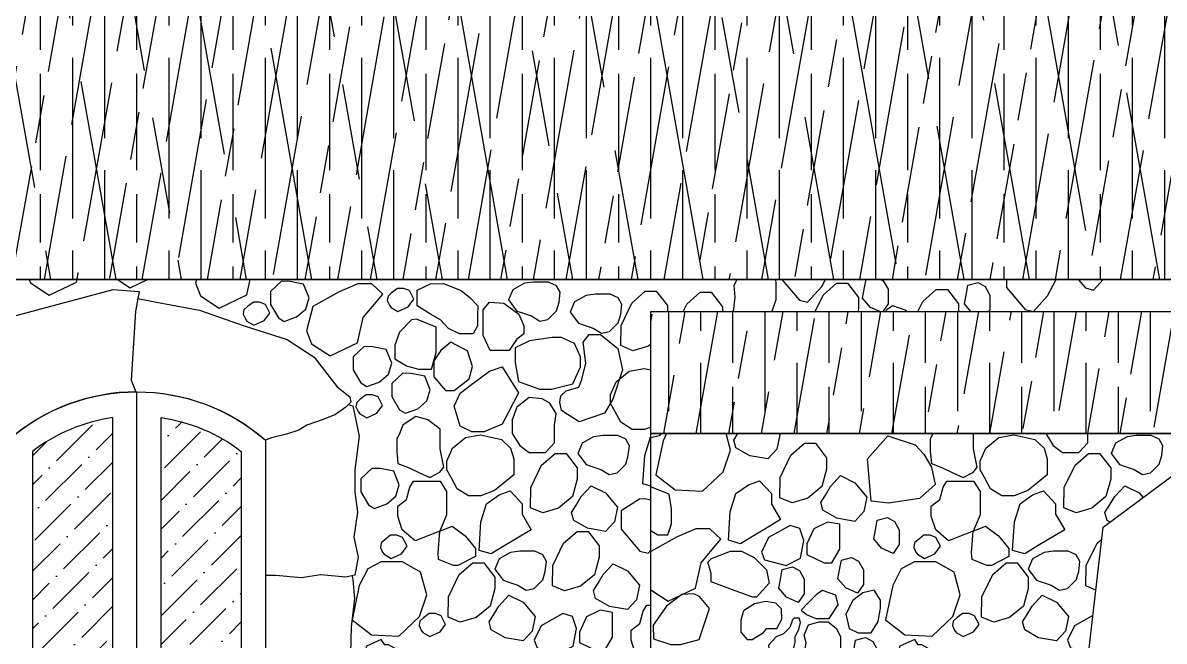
# Model space of a CAD drawing. Header units: millimetres. Extents: x -251401 to 377140, y -30451 to 275830.
# Drawn here: x 356089 to 359643, y -967 to 959 of the extents above; entities that cross this region are included whole.
import ezdxf

# ---------------------------------------------------------------- set-up
doc = ezdxf.new("R2010")
doc.units = ezdxf.units.MM
for name, color, linetype in [('0-S8', 8, 'Continuous'), ('A-HATCH', 8, 'Continuous'), ('A-WALL', 4, 'Continuous'), ('A-WINDOWS', 2, 'Continuous')]:
    doc.layers.add(name, color=color, linetype=linetype)
pattern_1 = [(45, (-15600, 1290.144), (33.67596, 123.47852), [158.75, -31.75, 0, -31.75])]

# ---------------------------------------------------------------- blocks, each defined once
blk = doc.blocks.new('4H42H')
at = {"layer": 'A-HATCH'}
h = blk.add_hatch(dxfattribs=at)
h.set_pattern_fill('ANSI36', color=256, scale=20)
h.set_pattern_definition(pattern_1)
edge = h.paths.add_edge_path()
edge.add_line((-325, 914.5), (-325, 75))
edge.add_line((-325, 75), (-75, 75))
edge.add_line((-75, 75), (-75, 1019.7))
edge.add_arc((0, 491.7), 533.3, 98.084, 127.5443)
h = blk.add_hatch(dxfattribs=at)
h.set_pattern_fill('ANSI36', color=256, scale=20)
h.set_pattern_definition(pattern_1)
edge = h.paths.add_edge_path()
edge.add_line((325, 914.5), (325, 75))
edge.add_line((325, 75), (75, 75))
edge.add_line((75, 75), (75, 1019.7))
edge.add_arc((0, 491.7), 533.3, 52.4557, 81.916, ccw=False)
at = {"layer": 'A-WINDOWS'}
for points in [[(-400, 950), (-400, 0), (0, 0), (0, 1100, 0.181335)], [(400, 950), (400, 0), (0, 0), (0, 1100, -0.181335)], [(-325, 914.5), (-325, 75), (-75, 75), (-75, 1019.7, 0.129258)], [(325, 914.5), (325, 75), (75, 75), (75, 1019.7, -0.129258)]]:
    blk.add_lwpolyline(points, format="xyb", close=True, dxfattribs=at)
blk = doc.blocks.new('4H2H44THHHHGH')
at = {"layer": '0-S8', "color": 8}
for points in [[(2064.6, 3100), (2068.9, 3089.5), (2126.9, 3051.3), (2212.2, 3092), (2213.9, 3100)], [(2339.3, 3100), (2378.6, 3074.1), (2432.7, 3100)], [(2585.3, 3100), (2582.4, 3088.7), (2598.5, 3049.2), (2656.5, 3010.9), (2741.8, 3051.6), (2752.3, 3100)], [(4257.2, 3000), (4262.8, 3045.2), (4260, 3081.8), (4268.4, 3100)], [(4387.6, 3100), (4389.7, 3091.1), (4389.7, 3036.6), (4376.6, 3000)], [(4408.2, 3100), (4462.7, 3035.5), (4488.1, 3028.9), (4532.3, 3078), (4543.6, 3100)], [(4712.7, 3000), (4684.1, 3012.9), (4659.4, 3041.7), (4665.7, 3074.7), (4670.5, 3099.9), (4671.1, 3100)], [(4716.8, 3100), (4723.9, 3096.1), (4738.6, 3069.4), (4738.6, 3023.9), (4722.5, 3000)], [(5108, 3100), (5108, 3075.1), (5166, 3006.3), (5191.4, 2999.8), (5235.6, 3048.8), (5261.8, 3100)], [(5330.9, 3100), (5353.4, 3073.4), (5378.8, 3066.8), (5408.7, 3100)], [(4000, 2898.1), (3993.1, 2892.3), (3944, 2877.9), (3906.3, 2893.9), (3907.3, 2957), (3940.8, 3026.5), (3982.6, 3063.4), (4017.2, 3063.4), (4051.7, 3018.4), (4051.7, 3000)], [(4100.9, 3000), (4112.1, 3023.2), (4153.9, 3060.1), (4188.4, 3060.1), (4223, 3015.1), (4223, 3000)], [(4511.4, 3000), (4536.2, 3051.5), (4578, 3088.4), (4612.5, 3088.4), (4647.1, 3043.4), (4647.1, 3008.1), (4644.8, 3000)], [(4831.9, 3000), (4847.2, 3031.8), (4889, 3068.8), (4923.6, 3068.8), (4958.2, 3023.8), (4958.2, 3000)], [(4996.7, 3000), (4976.5, 3023.7), (4982.8, 3056.7), (4987.6, 3081.8), (5019, 3090.2), (5041, 3078.1), (5055.6, 3051.4), (5055.6, 3005.8), (5051.7, 3000)], [(4796, 3000), (4795.1, 3003.3), (4753.9, 3018), (4735.9, 3006.7), (4729.4, 3000)], [(4000, 2640.4), (3980.2, 2632.8), (3941.9, 2632.8), (3906.5, 2655.2), (3887.7, 2689.8), (3874.9, 2713.5), (3874.9, 2741.1), (3892.5, 2781.3), (3932.5, 2814.7), (3979.4, 2822.6), (4000, 2818.3)], [(4000, 2456.2), (3975.4, 2463.2), (3981, 2551.5), (3998.7, 2608.5), (4000, 2609.5)], [(4000, 2412.8), (3982, 2416.6), (3965.2, 2416), (3908.2, 2379.7), (3908.2, 2322.7), (3966.2, 2254), (3991.6, 2247.5), (4000, 2256.7)], [(4000, 1902.6), (3992.6, 1899.7), (3952.5, 1934), (3938.7, 1976.2), (3938.7, 2008.3), (3965.7, 2028.7), (3975.9, 2066.6), (3987.2, 2085.7), (4000, 2085.7)]]:
    blk.add_lwpolyline(points, dxfattribs=at)
for points in [[(2850.1, 3094.2), (2816.3, 3062.1), (2816.3, 3021.5), (2840.4, 2980.8), (2858.7, 2969.3), (2897.1, 2983.7), (2925.8, 3007.7), (2936.1, 3042.7), (2918.9, 3085.1), (2877.1, 3093.7)], [(3606.3, 3088.1), (3570.6, 3067.9), (3557.1, 3036.1), (3583.1, 3001.4), (3600.5, 2995.7), (3628.5, 2986.3), (3654.4, 2970.6), (3679.5, 2975.4), (3706.5, 3002.4), (3714.2, 3029.4), (3718, 3060.2), (3706.5, 3080.4), (3681.4, 3091.9), (3635.2, 3091.9)], [(3030.1, 3061.7), (2947.3, 3016), (2927.6, 2939.5), (2943.6, 2900), (3001.7, 2861.7), (3086.9, 2902.5), (3104.2, 2981.5), (3133.9, 3016), (3166, 3054.3), (3131.4, 3086.4), (3088.2, 3086.4)], [(3212.9, 3000.3), (3244.8, 3014.8), (3262.4, 3038.3), (3248.5, 3065.2), (3230.5, 3072), (3211, 3072), (3193, 3058.1), (3181.9, 3048.2), (3179.4, 3034.6), (3186.2, 3020.1), (3191.2, 3012.9)], [(3314.4, 3086.8), (3354.2, 3087.4), (3409.4, 3065.7), (3436.7, 3043.6), (3461.8, 3017.4), (3460.6, 2988.4), (3460.6, 2956), (3447, 2931), (3404.3, 2931), (3370.1, 2947.5), (3345.1, 2974.2), (3314.4, 2992.4), (3272.1, 3017.4), (3272.1, 3044.7), (3272.1, 3066.9)], [(2764.3, 2957.4), (2796.2, 2971.9), (2813.9, 2995.4), (2799.9, 3022.4), (2782, 3029.2), (2762.5, 3029.2), (2744.5, 3015.3), (2733.4, 3005.4), (2730.9, 2991.7), (2737.7, 2977.2), (2742.7, 2970.1)], [(3542.8, 3026), (3589.6, 2992.2), (3604.7, 2955.5), (3604.7, 2931), (3581.7, 2913), (3558.6, 2878.4), (3515.4, 2878.4), (3500.3, 2878.4), (3477.9, 2925.9), (3477.9, 2965.5), (3477.9, 3005.9), (3498.1, 3028.9)], [(3798.5, 3050.1), (3762.8, 3029.9), (3749.4, 2998.1), (3775.4, 2963.5), (3792.7, 2957.7), (3820.7, 2948.4), (3846.7, 2932.7), (3871.7, 2937.5), (3898.7, 2964.4), (3906.4, 2991.4), (3910.3, 3022.2), (3898.7, 3042.4), (3873.6, 3054), (3827.4, 3054)], [(3254.6, 2973.8), (3217.7, 2935.4), (3203.2, 2894.9), (3203.2, 2853), (3239.4, 2830.5), (3276.3, 2821.1), (3316.9, 2821.1), (3331.3, 2872.5), (3331.3, 2922.4), (3331.3, 2951.4), (3270.5, 2976)], [(3622.8, 2909.3), (3577.4, 2886.9), (3577.4, 2841.6), (3588.2, 2781.8), (3653, 2758.8), (3690.5, 2758.8), (3756.8, 2774.6), (3781.3, 2827.9), (3781.3, 2858.9), (3762.5, 2900.6), (3721.5, 2919.3), (3692.6, 2919.3)], [(3716.4, 2717.6), (3719.9, 2738.1), (3736.2, 2753), (3776, 2764.7), (3784.9, 2788.5), (3797.8, 2838.9), (3789.3, 2904.7), (3808, 2928.5), (3843.7, 2928.5), (3897.1, 2884.8), (3911.9, 2818.5), (3881.8, 2727.2), (3855.7, 2683.5), (3776.8, 2656.2), (3745.5, 2676.7), (3721.8, 2692.2)], [(3107.4, 2891.1), (3073.6, 2859.1), (3073.6, 2818.4), (3097.7, 2777.7), (3116, 2766.2), (3154.4, 2780.6), (3183.1, 2804.6), (3193.4, 2839.6), (3176.2, 2882), (3134.4, 2890.6)], [(3377.7, 2904.3), (3345.8, 2878.3), (3324.1, 2846.8), (3324.1, 2797.2), (3360.3, 2754.6), (3387.8, 2754.6), (3434.2, 2790.7), (3445, 2829.1), (3429.8, 2877.6), (3410.3, 2887)], [(3227.5, 2808), (3193.6, 2775.9), (3193.6, 2735.2), (3217.7, 2694.5), (3236.1, 2683.1), (3274.5, 2697.4), (3303.1, 2721.5), (3313.5, 2756.4), (3296.3, 2798.8), (3254.4, 2807.4)], [(3406.7, 2642.8), (3388.2, 2705.3), (3406.7, 2745.8), (3442.1, 2772.4), (3498.2, 2814.6), (3537.3, 2827.7), (3566.6, 2781.4), (3588.1, 2747.4), (3556.9, 2687), (3537.3, 2649.2), (3481.2, 2625.2), (3443, 2625.2)], [(3115.4, 2669), (3147.2, 2683.6), (3164.9, 2707.1), (3151, 2734), (3133, 2740.8), (3113.5, 2740.8), (3095.5, 2726.9), (3084.4, 2717), (3081.9, 2703.4), (3088.7, 2688.8), (3093.7, 2681.7)], [(3621.5, 2731.9), (3582.8, 2702.3), (3568.5, 2662.4), (3568.5, 2620.7), (3591.9, 2582.5), (3621.5, 2561.5), (3672.3, 2561.5), (3699.7, 2591.1), (3699.7, 2644.7), (3705.4, 2682.3), (3686, 2714.8), (3661.5, 2727.9)], [(3218.6, 2622.5), (3208.9, 2602.4), (3208.9, 2565.6), (3212.7, 2526.7), (3247.7, 2513.8), (3280.1, 2498.3), (3312, 2482.9), (3343.5, 2499.6), (3355.2, 2515.7), (3344.2, 2572.7), (3344.2, 2597.3), (3344.2, 2634.1), (3306, 2662.6), (3268.4, 2673), (3238.6, 2653.6), (3227.5, 2646.3)], [(3382.8, 2574.5), (3422.8, 2607.9), (3469.7, 2615.8), (3534.7, 2602.1), (3563.6, 2574.7), (3573.7, 2541.5), (3573.7, 2491.7), (3539, 2463.5), (3513, 2442.4), (3470.4, 2426), (3432.1, 2426), (3396.8, 2448.4), (3378, 2483), (3365.1, 2506.7), (3365.1, 2534.3)], [(3821.9, 2610.1), (3786.2, 2589.9), (3772.7, 2558.1), (3798.7, 2523.5), (3816.1, 2517.7), (3844.1, 2508.4), (3870, 2492.7), (3895.1, 2497.5), (3922.1, 2524.4), (3929.8, 2551.4), (3933.6, 2582.2), (3922.1, 2602.4), (3897, 2614), (3850.8, 2614)], [(3626.7, 2452.1), (3660.2, 2521.6), (3702, 2558.5), (3736.6, 2558.5), (3771.1, 2513.5), (3771.1, 2478.2), (3755.9, 2423.6), (3712.5, 2387.4), (3663.4, 2373), (3625.7, 2389)], [(3131, 2511.6), (3097.2, 2479.5), (3097.2, 2438.9), (3121.2, 2398.2), (3139.6, 2386.7), (3178, 2401.1), (3206.6, 2425.1), (3217, 2460.1), (3199.8, 2502.5), (3157.9, 2511.1)], [(3261, 2471.8), (3343.7, 2471.8), (3364.4, 2439.4), (3364.4, 2367), (3343, 2316.4), (3266.4, 2285.8), (3226.3, 2320.1), (3212.4, 2362.4), (3212.4, 2394.4), (3239.4, 2414.9), (3249.6, 2452.8)], [(3814.7, 2457.6), (3859.3, 2435.4), (3896.7, 2390.8), (3887.2, 2345.5), (3859.3, 2315.3), (3803.1, 2325), (3759.9, 2349.7), (3753.2, 2374.1), (3767.3, 2397.2), (3783.5, 2423.7)], [(3465.6, 2256.3), (3471.3, 2344.7), (3488.9, 2401.7), (3527.5, 2429), (3562.1, 2441.9), (3599, 2401.7), (3599, 2368.8), (3628, 2320.6), (3578.7, 2291), (3545.7, 2271.2), (3503.3, 2245.8)], [(3337.7, 2248.9), (3343, 2316.4), (3381.7, 2331.9), (3422.1, 2301.9), (3454.3, 2262.6), (3454.3, 2236.9), (3399.6, 2209.6), (3385.9, 2209.6), (3339.3, 2228.1)], [(3695.1, 2209), (3728.6, 2278.5), (3770.4, 2315.5), (3805, 2315.5), (3839.5, 2270.5), (3839.5, 2235.1), (3824.3, 2180.5), (3780.9, 2144.4), (3731.8, 2129.9), (3694.1, 2146)], [(3191.5, 2231.4), (3223.3, 2246), (3241, 2269.5), (3227.1, 2296.4), (3209.1, 2303.2), (3189.6, 2303.2), (3171.6, 2289.3), (3160.5, 2279.4), (3158, 2265.8), (3164.8, 2251.2), (3169.8, 2244.1)], [(3563.6, 2249.8), (3527.9, 2229.5), (3514.4, 2197.8), (3540.4, 2163.1), (3557.8, 2157.3), (3585.8, 2148), (3611.7, 2132.3), (3636.8, 2137.1), (3663.8, 2164.1), (3671.5, 2191), (3675.3, 2221.8), (3663.8, 2242.1), (3638.7, 2253.6), (3592.5, 2253.6)], [(3092.4, 2146.8), (3070.2, 2040.3), (3130.1, 1993.7), (3215.6, 1989.3), (3280, 2050.3), (3302.2, 2117.9), (3283.3, 2188.9), (3226.7, 2221.1), (3160.1, 2221.1), (3119, 2198.9)], [(3370.2, 2111.4), (3403.7, 2180.9), (3445.5, 2217.8), (3480.1, 2217.8), (3514.6, 2172.9), (3514.6, 2137.5), (3499.4, 2082.9), (3456, 2046.8), (3406.9, 2032.3), (3369.2, 2048.4)], [(3883.1, 2214.6), (3927.7, 2192.3), (3965.1, 2147.8), (3955.5, 2102.5), (3927.7, 2072.2), (3871.5, 2081.9), (3828.3, 2106.7), (3821.6, 2131), (3835.7, 2154.2), (3851.9, 2180.7)], [(3558.2, 2117), (3602.8, 2094.7), (3640.2, 2050.2), (3630.6, 2004.9), (3602.8, 1974.6), (3546.6, 1984.3), (3503.4, 2009.1), (3496.7, 2033.4), (3510.8, 2056.6), (3527, 2083)], [(3842.3, 2070.1), (3800.1, 2049.3), (3778, 2002.1), (3778, 1969.4), (3832.2, 1943.5), (3856.1, 1943.5), (3880.7, 1985.7), (3880.7, 2033.6), (3880.7, 2063.2)], [(3311.8, 1987.9), (3343.7, 2002.5), (3361.3, 2026), (3347.4, 2052.9), (3329.4, 2059.7), (3309.9, 2059.7), (3292, 2045.8), (3280.8, 2035.9), (3278.3, 2022.3), (3285.1, 2007.7), (3290.1, 2000.6)], [(3726.3, 2059.4), (3658.3, 2021.6), (3636.9, 1976.3), (3645.7, 1952.4), (3713.8, 1934.7), (3758.5, 1958), (3768.6, 2012.8), (3756.6, 2049.9)], [(3160.8, 1978.6), (3114.9, 1957.9), (3100.9, 1910.2), (3106.5, 1887.3), (3127.8, 1875.5), (3146.8, 1857.6), (3157.5, 1843.6), (3179.4, 1830.7), (3213, 1835.2), (3233.2, 1858.7), (3237.7, 1886.2), (3233.2, 1910.8), (3222.5, 1923.1), (3215.8, 1937.7), (3201.8, 1952.3), (3183.3, 1961.8), (3171.5, 1961.8)]]:
    blk.add_lwpolyline(points, close=True, dxfattribs=at)
blk = doc.blocks.new('424H4H24HTHHH')
at = {"layer": '0-S8', "color": 8}
for points in [[(31.8, 2620), (25.8, 2613), (0, 2606.9)], [(49.4, 2620), (38, 2597.8), (15.8, 2491.3), (75.8, 2444.7), (161.2, 2440.2), (225.6, 2501.2), (247.8, 2568.9), (234.3, 2620)], [(398.7, 2620), (401.7, 2616.4), (392.2, 2571.1), (364.3, 2540.9), (308.1, 2550.6), (264.9, 2575.3), (258.2, 2599.7), (270.6, 2620)], [(878.2, 2620), (869.7, 2602.4), (869.7, 2565.6), (873.5, 2526.7), (908.5, 2513.8), (940.9, 2498.3), (972.8, 2482.9), (1004.3, 2499.6), (1016, 2515.7), (1005, 2572.7), (1005, 2597.3), (1005, 2620)], [(1229.7, 2620), (1252.7, 2582.5), (1282.3, 2561.5), (1333.1, 2561.5), (1360.5, 2591.1), (1360.5, 2620)], [(0, 2317.8), (22.3, 2305.1), (52.8, 2305.1), (64.7, 2338.6), (64.7, 2385.8), (57.2, 2431.7), (3.8, 2452.5), (0, 2453.9)], [(1430.2, 2344.3), (1420.7, 2349.7), (1414, 2374.1), (1428.1, 2397.2), (1444.3, 2423.7), (1475.5, 2457.6), (1520.1, 2435.4), (1532.6, 2420.5)], [(0, 2133.8), (53.9, 2098.3), (139.1, 2139), (156.4, 2218), (186.1, 2252.6), (218.2, 2290.9), (183.6, 2323), (140.4, 2323), (82.3, 2298.3), (0, 2252.9)], [(1385.7, 2132.9), (1354.9, 2146), (1355.9, 2209), (1389.4, 2278.5), (1404.2, 2291.6)], [(1376.5, 2053.5), (1319.1, 2021.6), (1297.7, 1976.3), (1306.5, 1952.4), (1363, 1937.7)]]:
    blk.add_lwpolyline(points, dxfattribs=at)
for points in [[(685.8, 2409.8), (674.7, 2541), (737.8, 2612.7), (823.2, 2585.5), (850.5, 2555.8), (873.7, 2515.7), (885.9, 2461.8), (837.1, 2417.5), (739.7, 2403.6)], [(1043.6, 2574.5), (1083.5, 2607.9), (1130.5, 2615.8), (1195.5, 2602.1), (1224.4, 2574.7), (1234.5, 2541.5), (1234.5, 2491.7), (1199.8, 2463.5), (1173.8, 2442.4), (1131.2, 2426), (1092.9, 2426), (1057.5, 2448.4), (1038.8, 2483), (1025.9, 2506.7), (1025.9, 2534.3)], [(1482.7, 2610.1), (1447, 2589.9), (1433.5, 2558.1), (1459.5, 2523.5), (1476.9, 2517.7), (1504.9, 2508.4), (1530.8, 2492.7), (1555.9, 2497.5), (1582.9, 2524.4), (1590.6, 2551.4), (1594.4, 2582.2), (1582.9, 2602.4), (1557.8, 2614), (1511.6, 2614)], [(402.9, 2483.4), (436.4, 2552.9), (478.2, 2589.9), (512.8, 2589.9), (547.3, 2544.9), (547.3, 2509.6), (532.1, 2454.9), (488.7, 2418.8), (439.7, 2404.3), (401.9, 2420.4)], [(1287.5, 2452.1), (1321, 2521.6), (1362.8, 2558.5), (1397.4, 2558.5), (1431.9, 2513.5), (1431.9, 2478.2), (1416.7, 2423.6), (1373.3, 2387.4), (1324.2, 2373), (1286.5, 2389)], [(591, 2489), (635.5, 2466.7), (672.9, 2422.2), (663.4, 2376.9), (635.5, 2346.7), (579.3, 2356.3), (536.1, 2381.1), (529.4, 2405.4), (543.5, 2428.6), (559.7, 2455.1)], [(241.8, 2287.7), (247.5, 2376.1), (265.1, 2433.1), (303.7, 2460.4), (338.3, 2473.2), (375.3, 2433.1), (375.3, 2400.1), (404.2, 2352), (354.9, 2322.4), (322, 2302.6), (279.5, 2277.1)], [(921.8, 2471.8), (1004.5, 2471.8), (1025.2, 2439.4), (1025.2, 2367), (1003.8, 2316.4), (927.2, 2285.8), (887.1, 2320.1), (873.2, 2362.4), (873.2, 2394.4), (900.2, 2414.9), (910.4, 2452.8)], [(1126.4, 2256.3), (1132.1, 2344.7), (1149.7, 2401.7), (1188.3, 2429), (1222.9, 2441.9), (1259.8, 2401.7), (1259.8, 2368.8), (1288.8, 2320.6), (1239.5, 2291), (1206.5, 2271.2), (1164.1, 2245.8)], [(736.5, 2358.7), (758.5, 2346.6), (773.2, 2319.9), (773.2, 2274.4), (754.9, 2247.1), (718.7, 2263.4), (694.1, 2292.2), (700.4, 2325.2), (705.2, 2350.4)], [(434.2, 2333.8), (366.1, 2296), (344.7, 2250.7), (353.5, 2226.8), (421.6, 2209.1), (466.3, 2232.4), (476.4, 2287.2), (464.4, 2324.4)], [(550.1, 2344.5), (507.9, 2323.7), (485.8, 2276.5), (485.8, 2243.8), (540, 2218), (564, 2218), (588.5, 2260.1), (588.5, 2308), (588.5, 2337.6)], [(998.5, 2248.9), (1003.8, 2316.4), (1042.5, 2331.9), (1082.9, 2301.9), (1115.1, 2262.6), (1115.1, 2236.9), (1060.4, 2209.6), (1046.7, 2209.6), (1000.1, 2228.1)], [(852.2, 2231.4), (884.1, 2246), (901.8, 2269.5), (887.9, 2296.4), (869.9, 2303.2), (850.4, 2303.2), (832.4, 2289.3), (821.3, 2279.4), (818.8, 2265.8), (825.6, 2251.2), (830.6, 2244.1)], [(189.3, 2231.1), (248.3, 2253.9), (282.5, 2253.9), (321.6, 2233.9), (360, 2195.5), (368.6, 2154.3), (329.4, 2110.9), (317.3, 2110.9), (262.6, 2130.8), (187.9, 2158), (187.9, 2184.2), (177.9, 2219.7)], [(1224.3, 2249.8), (1188.7, 2229.5), (1175.2, 2197.8), (1201.2, 2163.1), (1218.6, 2157.3), (1246.6, 2148), (1272.5, 2132.3), (1297.6, 2137.1), (1324.6, 2164.1), (1332.3, 2191), (1336.1, 2221.8), (1324.6, 2242.1), (1299.5, 2253.6), (1253.3, 2253.6)], [(440.7, 2205.4), (462.7, 2193.4), (477.4, 2166.7), (477.4, 2121.1), (459, 2093.9), (422.8, 2110.1), (398.2, 2138.9), (404.5, 2171.9), (409.3, 2197.1)], [(625.1, 2234.6), (647.1, 2222.6), (661.8, 2195.8), (661.8, 2150.3), (643.5, 2123), (607.3, 2139.3), (582.7, 2168.1), (589, 2201.1), (593.8, 2226.3)], [(753.2, 2146.8), (731, 2040.3), (790.9, 1993.7), (876.4, 1989.3), (940.8, 2050.3), (963, 2117.9), (944.1, 2188.9), (887.5, 2221.1), (820.9, 2221.1), (779.8, 2198.9)], [(1031, 2111.4), (1064.5, 2180.9), (1106.3, 2217.8), (1140.9, 2217.8), (1175.4, 2172.9), (1175.4, 2137.5), (1160.2, 2082.9), (1116.8, 2046.8), (1067.7, 2032.3), (1030, 2048.4)], [(660.6, 2124.1), (629.1, 2100.1), (607.7, 2057.3), (617.7, 2012.6), (646.1, 2000), (686.4, 2000), (707.8, 2034.7), (715.4, 2076.2), (715.4, 2101.4), (695.2, 2132.9)], [(96.5, 2118.7), (48.8, 2082.1), (7.7, 2023.3), (8.8, 1981.1), (62.1, 1963.4), (92.1, 1963.4), (151.1, 1978.8), (166.4, 2025.5), (182.9, 2075.5), (152, 2113.1), (134.2, 2120.9)], [(322.6, 2089.8), (288.3, 2067.7), (279.9, 2038.7), (279.9, 2001.4), (300.5, 1979.3), (315.8, 1979.3), (350.9, 2000.6), (360.8, 2012.8), (392.8, 2012.8), (408.1, 2042.5), (407.3, 2074.6), (389.8, 2092.1), (357.7, 2097.4)], [(485, 2056.4), (513.7, 2044.6), (555.4, 2044.6), (583.5, 2086.8), (575.7, 2116.7), (534.5, 2131.3), (516.5, 2120), (487.2, 2089.6), (468.1, 2069.8)], [(1219, 2117), (1263.6, 2094.7), (1301, 2050.2), (1291.4, 2004.9), (1263.6, 1974.6), (1207.4, 1984.3), (1164.2, 2009.1), (1157.5, 2033.4), (1171.6, 2056.6), (1187.8, 2083)], [(441.6, 2040.2), (432.5, 2015.8), (412.7, 1996.8), (390.5, 1987.6), (366.9, 1961), (369.2, 1934.3), (377.6, 1919), (398.2, 1907.6), (421, 1909.9), (434, 1925.1), (443.2, 1944.2), (450, 1970.1), (450, 1988.4), (460.7, 2009.8), (466.1, 2031.9), (461.5, 2045.6), (446.2, 2045.6)], [(477.3, 1991.8), (491.4, 2024.2), (522.7, 2034.1), (552.2, 2034.1), (578.3, 2012.7), (590.2, 1987.5), (590.2, 1939.2), (572.3, 1868.9), (536.8, 1824.9), (494.4, 1830.9), (474.7, 1882.6), (474.7, 1909.9), (484.2, 1968.1)], [(972.6, 1987.9), (1004.5, 2002.5), (1022.1, 2026), (1008.2, 2052.9), (990.2, 2059.7), (970.7, 2059.7), (952.8, 2045.8), (941.6, 2035.9), (939.1, 2022.3), (945.9, 2007.7), (950.9, 2000.6)], [(668.9, 1984.6), (691, 1972.6), (705.6, 1945.9), (705.6, 1900.3), (687.3, 1873.1), (651.1, 1889.3), (626.5, 1918.1), (632.8, 1951.1), (637.6, 1976.3)], [(821.6, 1978.6), (775.7, 1957.9), (761.7, 1910.2), (767.3, 1887.3), (788.6, 1875.5), (807.6, 1857.6), (818.3, 1843.6), (840.1, 1830.7), (873.8, 1835.2), (894, 1858.7), (898.5, 1886.2), (894, 1910.8), (883.3, 1923.1), (876.6, 1937.7), (862.6, 1952.3), (844.1, 1961.8), (832.3, 1961.8)]]:
    blk.add_lwpolyline(points, close=True, dxfattribs=at)

msp = doc.modelspace()

# ---------------------------------------------------------------- hatches: boundary and pattern name
at = {"layer": '0-S8'}
h = msp.add_hatch(dxfattribs=at)
h.set_pattern_fill('GOST_WOOD', color=8, scale=100, angle=10)
h.set_pattern_definition([(100, (330411.45, -1143.9), (590.885, 104.189), [1000, -200]), (100, (330643.14, -1306.1), (590.885, 104.189), [600, -150, 300, -150]), (100, (330892.2, -1566.83), (590.885, 104.189), [1000, -200])])
edge = h.paths.add_edge_path()
edge.add_line((354894.5, 2959.856), (354444.5, 2859.856))
edge.add_line((354444.5, 2859.856), (354444.5, 159.856))
edge.add_line((354444.5, 159.856), (361644.5, 159.856))
edge.add_line((361644.5, 159.856), (361644.5, 2859.856))
edge.add_arc((361194.5, 1897.356), 1062.5, 64.942385, 90)
edge.add_line((361194.5, 2959.856), (360744.5, 2859.856))
edge.add_line((360744.5, 2859.856), (360294.5, 2959.856))
edge.add_line((360294.5, 2959.856), (359844.5, 2859.856))
edge.add_line((359844.5, 2859.856), (359394.5, 2959.856))
edge.add_line((359394.5, 2959.856), (358944.5, 2859.856))
edge.add_line((358944.5, 2859.856), (358494.5, 2959.856))
edge.add_line((358494.5, 2959.856), (358044.5, 2859.856))
edge.add_line((358044.5, 2859.856), (357594.5, 2959.856))
edge.add_arc((357594.5, 1897.356), 1062.5, 90, 115.057615)
edge.add_arc((356694.5, 1897.356), 1062.5, 64.942385, 90)
edge.add_line((356694.5, 2959.856), (356244.5, 2859.856))
edge.add_line((356244.5, 2859.856), (355794.5, 2959.856))
edge.add_line((355794.5, 2959.856), (355344.5, 2859.856))
edge.add_line((355344.5, 2859.856), (354894.5, 2959.856))
h = msp.add_hatch(dxfattribs=at)
h.set_pattern_fill('GOST_WOOD', color=8, scale=50, angle=350)
h.set_pattern_definition([(80, (344044.5, 0), (295.4423, -52.0945), [500, -100]), (80, (344125.62, -115.85), (295.4423, -52.0945), [300, -75, 150, -75]), (80, (344198.05, -280.93), (295.4423, -52.0945), [500, -100])])
h.paths.add_polyline_path([(354444.5, 2859.856), (354894.5, 2959.856), (355344.5, 2859.856), (355794.5, 2959.856), (356244.5, 2859.856), (356694.5, 2959.856), (357144.5, 2859.856), (357594.5, 2959.856), (358044.5, 2859.856), (358494.5, 2959.856), (358944.5, 2859.856), (359394.5, 2959.856), (359844.5, 2859.856), (360294.5, 2959.856), (360744.5, 2859.856), (361194.5, 2959.856), (361644.5, 2859.856), (361644.5, 159.856), (354444.5, 159.856)])
h = msp.add_hatch(dxfattribs=at)
h.set_pattern_fill('GOST_WOOD', color=8, scale=50)
h.set_pattern_definition([(90, (344044.5, 0), (300, -2e-14), [500, -100]), (90, (344144.5, -100), (300, -2e-14), [300, -75, 150, -75]), (90, (344244.5, -250), (300, -2e-14), [500, -100])])
h.paths.add_polyline_path([(354894.5, 2959.856), (354444.5, 2859.856), (354444.5, 159.856), (361644.5, 159.856), (361644.5, 2859.856), (361194.5, 2959.856), (360744.5, 2859.856), (360294.5, 2959.856), (359844.5, 2859.856), (359394.5, 2959.856), (358944.5, 2859.856), (358494.5, 2959.856), (358044.5, 2859.856), (357594.5, 2959.856), (357144.5, 2859.856), (356694.5, 2959.856), (356244.5, 2859.856), (355794.5, 2959.856), (355344.5, 2859.856)])
h = msp.add_hatch(dxfattribs=at)
h.set_pattern_fill('GOST_WOOD', color=8, scale=50)
h.paths.add_polyline_path([(358044.5, 59.856), (362044.5, 59.856), (362044.5, -320.144), (358044.5, -320.144)])
h = msp.add_hatch(dxfattribs=at)
h.set_pattern_fill('GOST_WOOD', color=8, scale=50, angle=350)
h.paths.add_polyline_path([(358044.5, 59.856), (362044.5, 59.856), (362044.5, -320.144), (358044.5, -320.144)])

# ---------------------------------------------------------------- linework, layer by layer
at = {"layer": 'A-WALL', "color": 3}
msp.add_lwpolyline([(354444.5, 2859.856), (354894.5, 2959.856), (355344.5, 2859.856), (355794.5, 2959.856), (356244.5, 2859.856), (356694.5, 2959.856), (357144.5, 2859.856), (357594.5, 2959.856), (358044.5, 2859.856), (358494.5, 2959.856), (358944.5, 2859.856), (359394.5, 2959.856), (359844.5, 2859.856), (360294.5, 2959.856), (360744.5, 2859.856), (361194.5, 2959.856), (361644.5, 2859.856), (361644.5, 159.856), (354444.5, 159.856)], close=True, dxfattribs=at)
at = {"layer": 'A-WALL'}
msp.add_lwpolyline([(354044.5, 959.856), (354444.5, 959.856), (354444.5, 159.856), (361644.5, 159.856), (361644.5, 959.856), (362044.5, 959.856), (362044.5, -2940.144), (354044.5, -2940.144)], close=True, dxfattribs=at)
at = {"layer": 'A-WALL', "color": 1}
for points in [[(355757.667, -221.345), (355780.262, -133.261), (355970.107, 21.145), (356370.819, 128.826), (356451.104, 122.284), (356447.303, 100.609), (356440.157, 59.856), (356426.803, -153.997), (356438.856, -185.284), (356438.9, -190.17)], [(356447.303, 100.609), (356506.004, 88.649), (356639.058, 64.139), (356778.007, 15.272), (356912.79, -27.497), (356995.871, -82.285), (357067.678, -174.894), (357107.934, -205.406), (357110.039, -221.767), (357094.5, -237.91), (357063.036, -260.225), (357024.641, -276.665), (356973.563, -293.448), (356948.537, -309.888), (356910.486, -321.876), (356863.178, -332.836), (356844.5, -340.144)], [(357102.27, -229.839), (357116.437, -233.987), (357136.014, -327.657), (357123.278, -432.518), (357123.278, -501.61), (357131.794, -564.415), (357120.287, -642.673), (357133.13, -705.174), (357122.721, -761.503), (357094.5, -767.399), (357017.095, -760.123), (356956.262, -769.111), (356876.579, -762.263), (356844.5, -762.263)], [(359644.5, -2740.144), (359462, -2733), (359440.5, -2723.5), (359403, -2382.5), (359446, -1969.5), (359415, -1805), (359411.5, -1482.5), (359455.5, -1213), (359406, -1015), (359453, -612), (359711.5, -419.5), (360195, -427), (360340.5, -427), (360498.5, -538), (360621, -707), (360632.5, -1216.5), (360608.5, -1682), (360662, -2184), (360638, -2713), (360612.5, -2732), (360444.5, -2740.144)], [(356844.5, -1560.642), (356864.72, -1564.315), (356987.403, -1564.315), (357055.687, -1554.579), (357094.5, -1554.579), (357109.943, -1546.226), (357117.543, -1469.94), (357117.543, -1404.146), (357107.926, -1339.478), (357116.633, -1253.528), (357116.633, -1128.29), (357108.925, -1085.866), (357112.589, -921.517), (357123.521, -834.14), (357118.267, -775.999), (357115.552, -763.001)]]:
    msp.add_lwpolyline(points, dxfattribs=at)
at = {"layer": 'A-WALL', "color": 4}
msp.add_lwpolyline([(358044.5, 59.856), (362044.5, 59.856), (362044.5, -320.144), (358044.5, -320.144)], close=True, dxfattribs=at)
at = {"layer": 'A-WALL'}
msp.add_lwpolyline([(356044.5, -340.144, -0.375), (356844.5, -340.144), (356844.5, -2340.144), (356044.5, -2340.144)], format="xyb", close=True, dxfattribs=at)
at = {"layer": 'A-WALL', "color": 5}
msp.add_lwpolyline([(358044.5, -320.144), (362044.5, -320.144), (362044.5, -2940.144), (358044.5, -2940.144)], close=True, dxfattribs=at)

# ---------------------------------------------------------------- block references
at = {"layer": 'A-WALL'}
for name, p in [('4H2H44THHHHGH', (354044.5, -2940.144)), ('424H4H24HTHHH', (358044.5, -2940.144))]:
    msp.add_blockref(name, p, dxfattribs=at)
at = {"layer": 'A-WINDOWS'}
msp.add_blockref('4H42H', (356444.5, -1290.144), dxfattribs=at)

doc.saveas('drawing.dxf')
